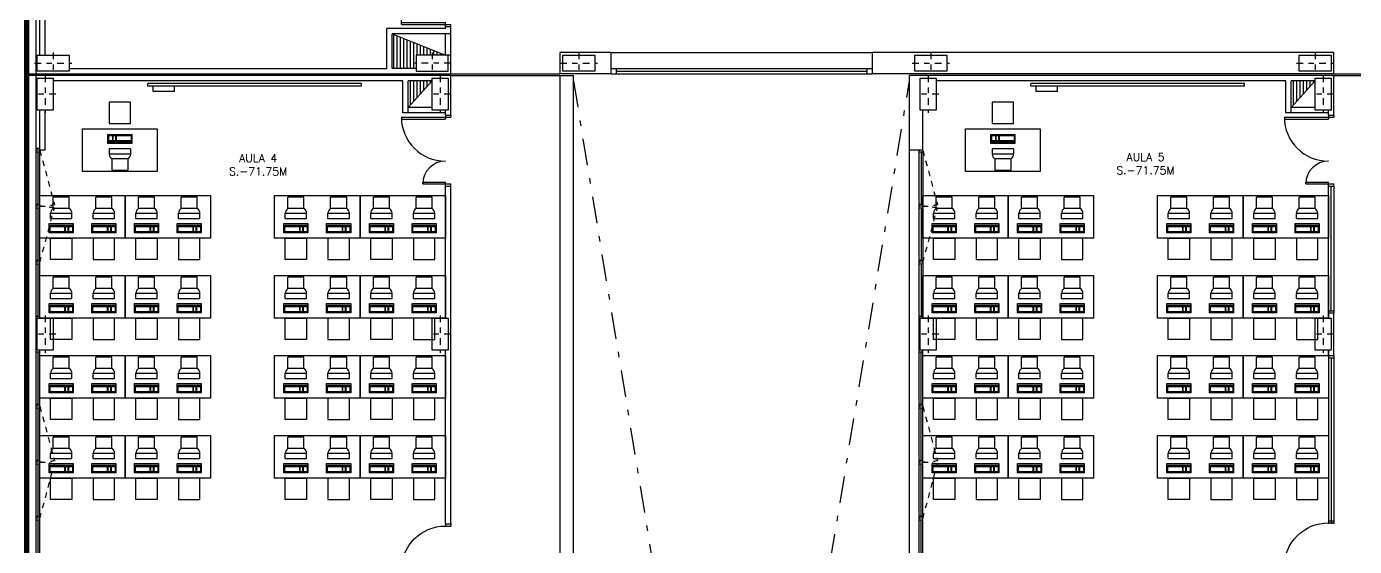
# Model space of a CAD drawing. Header units: millimetres. Extents: x -97 to -13, y 102 to 221.
# Drawn here: x -51.69 to -26.8, y 193.27 to 203.02 of the extents above; entities that cross this region are included whole.
import ezdxf

# ---------------------------------------------------------------- set-up
doc = ezdxf.new("R2010")
doc.units = ezdxf.units.MM
doc.header["$MEASUREMENT"] = 0
doc.linetypes.add('TRAZO_Y_PUNTO', pattern=[1, 0.5, -0.25, 0, -0.25])
doc.linetypes.add('TRAZOS', pattern=[0.75, 0.5, -0.25])
doc.layers.get('0').update_dxf_attribs({"linetype": 'CONTINUOUS'})
for name, color, linetype in [('0-muros-120', 1, 'CONTINUOUS'), ('1-PILARES', 1, 'CONTINUOUS'), ('2-SUPERFICIES', 7, 'CONTINUOUS'), ('6-MOBILIARIO', 7, 'CONTINUOUS')]:
    doc.layers.add(name, color=color, linetype=linetype)
doc.styles.add('RPOMANS', font='romans.shx')

# ---------------------------------------------------------------- blocks, each defined once
blk = doc.blocks.new('P-82-DE')
at = {"color": 24}
for p, q in [((-0.115, 0.825), (-0.115, 0)), ((-0.08, 0.825), (-0.115, 0.825)), ((-0.08, 0.825), (-0.08, -0.1)), ((-0.945, 0), (-0.905, 0)), ((-0.905, 0), (-0.905, -0.1)), ((-0.04, 0), (-0.115, 0)), ((-0.945, -0.1), (-0.905, -0.1)), ((-0.04, -0.1), (-0.08, -0.1))]:
    blk.add_line(p, q, dxfattribs=at)
at = {"color": 54}
for p, q in [((-0.945, 0), (-0.945, -0.1)), ((-0.04, 0), (-0.04, -0.1))]:
    blk.add_line(p, q, dxfattribs=at)
at = {"color": 24}
blk.add_arc((-0.08, 0), 0.825, 90, 180, dxfattribs=at)
blk = doc.blocks.new('A$C58C86BFC')
at = {"color": 7, "linetype": 'Continuous'}
for p, q in [((0.49, 0.68), (0.56, 0.68)), ((0.49, 0.58), (0.49, 0.68)), ((0.56, 0.58), (0.49, 0.58)), ((0.49, 0.555), (0.49, 0.57)), ((0.56, 0.57), (0.49, 0.57)), ((0.56, 0.555), (0.49, 0.555)), ((0.56, 0.68), (0.56, 0.58)), ((0.56, 0.57), (0.56, 0.555)), ((0.57, 0.68), (0.57, 0.58)), ((0.57, 0.68), (0.62, 0.68)), ((0.62, 0.58), (0.57, 0.58)), ((0.57, 0.57), (0.57, 0.555)), ((0.62, 0.57), (0.57, 0.57)), ((0.62, 0.555), (0.57, 0.555)), ((0.62, 0.68), (0.62, 0.58)), ((0.62, 0.57), (0.62, 0.555)), ((0.63, 0.68), (0.63, 0.58)), ((0.63, 0.68), (0.91, 0.68)), ((0.91, 0.58), (0.63, 0.58)), ((0.91, 0.57), (0.63, 0.57)), ((0.63, 0.57), (0.63, 0.555)), ((0.91, 0.555), (0.63, 0.555)), ((0.91, 0.68), (0.91, 0.58)), ((0.91, 0.57), (0.91, 0.555)), ((0.5, 0.43), (0.5, 0.33)), ((0.9, 0.43), (0.5, 0.43)), ((0.9, 0.33), (0.5, 0.33)), ((0.9, 0.43), (0.9, 0.33)), ((0.55, 0.243), (0.55, 0.03)), ((0.55, 0.243), (0.85, 0.243)), ((0.55, 0.03), (0.85, 0.03)), ((0.85, 0.243), (0.85, 0.03))]:
    blk.add_line(p, q, dxfattribs=at)
blk.add_lwpolyline([(0.475, 0.525), (0.475, 0.695), (0.925, 0.695), (0.925, 0.525)], close=True, dxfattribs=at)
for centre, start, end in [((0.6, 0.33), 180, 240), ((0.8, 0.33), 300, 0)]:
    blk.add_arc(centre, 0.1, start, end, dxfattribs=at)
at = {"layer": '6-MOBILIARIO', "linetype": 'Continuous'}
for points in [[(0.5, 0.9), (0.9, 0.9), (0.9, 1.3), (0.5, 1.3)], [(1.4, 0), (0, 0), (0, 0.8), (1.4, 0.8)]]:
    blk.add_lwpolyline(points, close=True, dxfattribs=at)
blk = doc.blocks.new('A$C444B2FE7')
at = {"color": 7, "linetype": 'Continuous'}
for p, q in [((0.55, 1.17), (0.25, 1.17)), ((0.25, 0.957), (0.25, 1.17)), ((0.55, 0.957), (0.55, 1.17)), ((1.35, 1.17), (1.05, 1.17)), ((1.05, 0.957), (1.05, 1.17)), ((1.35, 0.957), (1.35, 1.17)), ((0.2, 0.77), (0.2, 0.87)), ((0.2, 0.87), (0.6, 0.87)), ((0.2, 0.77), (0.6, 0.77)), ((0.55, 0.957), (0.25, 0.957)), ((0.6, 0.77), (0.6, 0.87)), ((1, 0.77), (1, 0.87)), ((1, 0.87), (1.4, 0.87)), ((1, 0.77), (1.4, 0.77)), ((1.35, 0.957), (1.05, 0.957)), ((1.4, 0.77), (1.4, 0.87)), ((0.19, 0.645), (0.47, 0.645)), ((0.19, 0.63), (0.19, 0.645)), ((0.19, 0.63), (0.47, 0.63)), ((0.19, 0.52), (0.19, 0.62)), ((0.19, 0.62), (0.47, 0.62)), ((0.47, 0.52), (0.19, 0.52)), ((0.47, 0.63), (0.47, 0.645)), ((0.47, 0.52), (0.47, 0.62)), ((0.48, 0.63), (0.48, 0.645)), ((0.48, 0.645), (0.53, 0.645)), ((0.48, 0.63), (0.53, 0.63)), ((0.48, 0.52), (0.48, 0.62)), ((0.48, 0.62), (0.53, 0.62)), ((0.53, 0.52), (0.48, 0.52)), ((0.53, 0.63), (0.53, 0.645)), ((0.53, 0.52), (0.53, 0.62)), ((0.54, 0.63), (0.54, 0.645)), ((0.54, 0.645), (0.61, 0.645)), ((0.54, 0.63), (0.61, 0.63)), ((0.54, 0.52), (0.54, 0.62)), ((0.54, 0.62), (0.61, 0.62)), ((0.61, 0.52), (0.54, 0.52)), ((0.61, 0.645), (0.61, 0.63)), ((0.61, 0.62), (0.61, 0.52)), ((0.99, 0.645), (1.27, 0.645)), ((0.99, 0.63), (0.99, 0.645)), ((0.99, 0.63), (1.27, 0.63)), ((0.99, 0.52), (0.99, 0.62)), ((0.99, 0.62), (1.27, 0.62)), ((1.27, 0.52), (0.99, 0.52)), ((1.27, 0.63), (1.27, 0.645)), ((1.27, 0.52), (1.27, 0.62)), ((1.28, 0.63), (1.28, 0.645)), ((1.28, 0.645), (1.33, 0.645)), ((1.28, 0.63), (1.33, 0.63)), ((1.28, 0.52), (1.28, 0.62)), ((1.28, 0.62), (1.33, 0.62)), ((1.33, 0.52), (1.28, 0.52)), ((1.33, 0.63), (1.33, 0.645)), ((1.33, 0.52), (1.33, 0.62)), ((1.34, 0.63), (1.34, 0.645)), ((1.34, 0.645), (1.41, 0.645)), ((1.34, 0.63), (1.41, 0.63)), ((1.34, 0.52), (1.34, 0.62)), ((1.34, 0.62), (1.41, 0.62)), ((1.41, 0.52), (1.34, 0.52)), ((1.41, 0.645), (1.41, 0.63)), ((1.41, 0.62), (1.41, 0.52))]:
    blk.add_line(p, q, dxfattribs=at)
for points in [[(0.625, 0.675), (0.625, 0.505), (0.175, 0.505), (0.175, 0.675)], [(1.425, 0.675), (1.425, 0.505), (0.975, 0.505), (0.975, 0.675)]]:
    blk.add_lwpolyline(points, close=True, dxfattribs=at)
for centre, start, end in [((0.3, 0.87), 120, 180), ((0.5, 0.87), 0, 60), ((1.1, 0.87), 120, 180), ((1.3, 0.87), 0, 60)]:
    blk.add_arc(centre, 0.1, start, end, dxfattribs=at)
at = {"layer": '6-MOBILIARIO', "linetype": 'Continuous'}
for points in [[(0, 1.2), (1.6, 1.2), (1.6, 0.4), (0, 0.4)], [(0.2, 0.4), (0.6, 0.4), (0.6, 0), (0.2, 0)], [(1.4, 0.4), (1, 0.4), (1, 0), (1.4, 0)]]:
    blk.add_lwpolyline(points, close=True, dxfattribs=at)

msp = doc.modelspace()

# ---------------------------------------------------------------- hatches: boundary and pattern name
at = {"linetype": 'Continuous'}
h = msp.add_hatch(dxfattribs=at)
h.set_pattern_fill('ANSI31', color=104, scale=0.5, angle=45, style=0)
h.set_pattern_definition([(90, (-67.43472, 25.02742), (-0.0625, 1e-17), [])])
h.paths.add_polyline_path([(-44.841, 202.231), (-44.391, 202.231), (-44.391, 202.481), (-43.841, 202.481), (-44.841, 202.881)])
h = msp.add_hatch(dxfattribs=at)
h.set_pattern_fill('ANSI31', color=104, scale=0.5, angle=45, style=0)
h.set_pattern_definition([(90, (-67.43472, 25.02742), (-0.0625, 1e-17), [])])
h.paths.add_polyline_path([(-44.091, 202.001), (-44.541, 202.001), (-44.541, 201.501)])
h = msp.add_hatch(dxfattribs=at)
h.set_pattern_fill('ANSI31', color=104, scale=0.5, angle=45, style=0)
h.set_pattern_definition([(90, (-50.88472, 25.02742), (-0.0625, 1e-17), [])])
h.paths.add_polyline_path([(-27.541, 202.001), (-27.991, 202.001), (-27.991, 201.501)])

# ---------------------------------------------------------------- linework, layer by layer
at = {"color": 24, "linetype": 'Continuous'}
for p, q in [((-51.691, 202.131), (-51.691, 213.001)), ((-51.511, 202.131), (-51.511, 213.001)), ((-43.841, 202.481), (-43.841, 202.881)), ((-43.741, 202.481), (-43.741, 202.881)), ((-40.741, 202.531), (-35.841, 202.531)), ((-51.691, 202.131), (-51.511, 202.131)), ((-51.691, 165.001), (-51.691, 202.101)), ((-51.511, 202.101), (-51.691, 202.101)), ((-51.511, 165.001), (-51.511, 202.101)), ((-43.741, 202.131), (-41.691, 202.131)), ((-43.741, 202.101), (-41.691, 202.101)), ((-40.741, 202.231), (-35.841, 202.231)), ((-40.741, 202.131), (-35.841, 202.131)), ((-40.641, 202.231), (-40.641, 202.131)), ((-40.641, 202.181), (-35.941, 202.181)), ((-35.941, 202.231), (-35.941, 202.131)), ((-27.191, 202.131), (-25.141, 202.131)), ((-27.191, 202.101), (-25.141, 202.101)), ((-44.091, 201.501), (-44.541, 201.501)), ((-43.841, 201.401), (-44.541, 201.401)), ((-27.541, 201.501), (-27.991, 201.501)), ((-27.291, 201.401), (-27.991, 201.401)), ((-51.441, 200.736), (-51.511, 200.736)), ((-51.441, 200.701), (-51.511, 200.701)), ((-51.441, 200.666), (-51.511, 200.666)), ((-51.476, 199.686), (-51.476, 200.666)), ((-51.441, 197.551), (-51.441, 200.701)), ((-35.141, 165.001), (-35.141, 200.701)), ((-34.961, 165.001), (-34.961, 200.701)), ((-34.891, 200.666), (-34.961, 200.666)), ((-34.926, 200.666), (-34.926, 199.686)), ((-34.891, 200.701), (-34.891, 197.551)), ((-27.716, 200.106), (-27.291, 200.106)), ((-27.716, 200.106), (-27.291, 200.106)), ((-27.716, 200.106), (-27.291, 200.106)), ((-27.716, 200.106), (-27.291, 200.106)), ((-27.291, 200.031), (-27.291, 200.106)), ((-27.291, 200.031), (-27.291, 200.106)), ((-27.291, 200.031), (-27.291, 200.106)), ((-27.291, 200.031), (-27.291, 200.106)), ((-27.716, 200.071), (-27.191, 200.071)), ((-27.716, 200.071), (-27.191, 200.071)), ((-27.716, 200.071), (-27.191, 200.071)), ((-27.716, 200.071), (-27.191, 200.071)), ((-27.291, 200.031), (-27.191, 200.031)), ((-27.291, 200.031), (-27.191, 200.031)), ((-27.291, 200.031), (-27.191, 200.031)), ((-27.291, 200.031), (-27.191, 200.031)), ((-27.291, 197.651), (-27.291, 200.031)), ((-27.241, 197.691), (-27.241, 200.031)), ((-27.191, 200.031), (-27.191, 200.071)), ((-27.191, 200.031), (-27.191, 200.071)), ((-27.191, 200.031), (-27.191, 200.071)), ((-27.191, 200.031), (-27.191, 200.071)), ((-27.191, 200.031), (-27.191, 197.651)), ((-51.441, 199.686), (-51.511, 199.686)), ((-51.441, 199.651), (-51.511, 199.651)), ((-51.441, 199.616), (-51.511, 199.616)), ((-51.476, 198.636), (-51.476, 199.616)), ((-34.891, 199.686), (-34.961, 199.686)), ((-34.891, 199.651), (-34.961, 199.651)), ((-34.891, 199.616), (-34.961, 199.616)), ((-34.926, 199.616), (-34.926, 198.636)), ((-51.441, 198.636), (-51.511, 198.636)), ((-34.891, 198.636), (-34.961, 198.636)), ((-51.441, 198.601), (-51.511, 198.601)), ((-51.441, 198.566), (-51.511, 198.566)), ((-51.476, 197.586), (-51.476, 198.566)), ((-34.891, 198.601), (-34.961, 198.601)), ((-34.891, 198.566), (-34.961, 198.566)), ((-34.926, 198.566), (-34.926, 197.586)), ((-27.291, 197.691), (-27.191, 197.691)), ((-51.441, 197.586), (-51.511, 197.586)), ((-51.441, 197.551), (-51.511, 197.551)), ((-34.891, 197.586), (-34.961, 197.586)), ((-34.891, 197.551), (-34.961, 197.551)), ((-51.441, 196.916), (-51.511, 196.916)), ((-51.476, 195.936), (-51.476, 196.916)), ((-51.441, 192.751), (-51.441, 196.951)), ((-34.891, 196.916), (-34.961, 196.916)), ((-34.926, 195.936), (-34.926, 196.916)), ((-34.891, 192.751), (-34.891, 196.951)), ((-27.291, 196.851), (-27.291, 193.696)), ((-27.291, 196.811), (-27.191, 196.811)), ((-27.241, 196.811), (-27.241, 193.696)), ((-27.191, 196.851), (-27.191, 193.696)), ((-51.441, 195.936), (-51.511, 195.936)), ((-51.441, 195.901), (-51.511, 195.901)), ((-34.891, 195.936), (-34.961, 195.936)), ((-34.891, 195.901), (-34.961, 195.901)), ((-51.441, 195.866), (-51.511, 195.866)), ((-51.476, 194.886), (-51.476, 195.866)), ((-34.891, 195.866), (-34.961, 195.866)), ((-34.926, 194.886), (-34.926, 195.866)), ((-51.441, 194.886), (-51.511, 194.886)), ((-34.891, 194.886), (-34.961, 194.886)), ((-51.441, 194.851), (-51.511, 194.851)), ((-51.441, 194.816), (-51.511, 194.816)), ((-51.476, 193.836), (-51.476, 194.816)), ((-34.891, 194.851), (-34.961, 194.851)), ((-34.891, 194.816), (-34.961, 194.816)), ((-34.926, 193.836), (-34.926, 194.816)), ((-51.441, 193.836), (-51.511, 193.836)), ((-51.441, 193.801), (-51.511, 193.801)), ((-51.441, 193.766), (-51.511, 193.766)), ((-51.476, 192.786), (-51.476, 193.766)), ((-34.891, 193.836), (-34.961, 193.836)), ((-34.891, 193.801), (-34.961, 193.801)), ((-34.891, 193.766), (-34.961, 193.766)), ((-34.926, 192.786), (-34.926, 193.766))]:
    msp.add_line(p, q, dxfattribs=at)
at = {"color": 54, "linetype": 'Continuous'}
for p, q in [((-51.441, 202.481), (-51.441, 203.401)), ((-51.341, 202.481), (-51.341, 203.401)), ((-43.841, 202.981), (-44.941, 202.981)), ((-44.941, 202.231), (-44.941, 202.981)), ((-43.741, 202.881), (-44.841, 202.881)), ((-44.841, 202.231), (-44.841, 202.881)), ((-43.841, 202.981), (-43.841, 203.021)), ((-43.741, 202.881), (-43.741, 203.021)), ((-43.741, 202.481), (-43.791, 202.481)), ((-43.741, 202.131), (-43.741, 202.481)), ((-41.691, 202.131), (-41.691, 202.531)), ((-40.741, 202.531), (-41.691, 202.531)), ((-40.741, 202.531), (-40.741, 202.131)), ((-27.191, 202.531), (-35.841, 202.531)), ((-35.841, 202.531), (-35.841, 202.131)), ((-27.191, 202.131), (-27.191, 202.531)), ((-51.511, 202.131), (-43.741, 202.131)), ((-43.741, 202.101), (-51.511, 202.101)), ((-50.891, 202.231), (-44.941, 202.231)), ((-44.391, 202.231), (-44.841, 202.231)), ((-43.741, 201.361), (-43.741, 202.101)), ((-40.741, 202.131), (-41.691, 202.131)), ((-41.691, 202.101), (-41.441, 202.101)), ((-41.691, 186.071), (-41.691, 202.101)), ((-41.441, 186.071), (-41.441, 202.101)), ((-27.191, 202.131), (-35.841, 202.131)), ((-27.191, 202.101), (-35.141, 202.101)), ((-35.141, 200.701), (-35.141, 202.101)), ((-27.191, 201.361), (-27.191, 202.101)), ((-44.641, 202.001), (-51.191, 202.001)), ((-44.641, 201.401), (-44.641, 202.001)), ((-44.091, 202.001), (-44.541, 202.001)), ((-44.541, 201.401), (-44.541, 202.001)), ((-28.091, 202.001), (-34.641, 202.001)), ((-28.091, 201.401), (-28.091, 202.001)), ((-27.541, 202.001), (-27.991, 202.001)), ((-27.991, 201.401), (-27.991, 202.001)), ((-51.441, 200.701), (-51.441, 201.451)), ((-51.341, 200.701), (-51.341, 201.451)), ((-44.541, 201.401), (-44.641, 201.401)), ((-43.841, 201.361), (-43.841, 201.451)), ((-34.891, 200.701), (-34.891, 201.451)), ((-27.991, 201.401), (-28.091, 201.401)), ((-27.291, 201.361), (-27.291, 201.451)), ((-51.341, 200.701), (-51.441, 200.701)), ((-34.891, 200.701), (-35.141, 200.701)), ((-43.841, 197.551), (-43.841, 200.031)), ((-43.741, 193.696), (-43.741, 200.031)), ((-27.291, 197.551), (-27.291, 197.651)), ((-27.291, 197.651), (-27.191, 197.651)), ((-27.191, 196.851), (-27.191, 197.651)), ((-43.841, 193.696), (-43.841, 196.951)), ((-27.291, 196.851), (-27.291, 196.951)), ((-27.291, 196.951), (-27.291, 196.851)), ((-27.291, 196.851), (-27.191, 196.851))]:
    msp.add_line(p, q, dxfattribs=at)
at = {"color": 104, "linetype": 'Continuous'}
for p, q in [((-44.841, 202.881), (-43.841, 202.481)), ((-44.541, 201.501), (-44.091, 202.001)), ((-27.991, 201.501), (-27.541, 202.001))]:
    msp.add_line(p, q, dxfattribs=at)
at = {"color": 104, "linetype": 'TRAZO_Y_PUNTO'}
for p, q in [((-41.441, 202.001), (-35.141, 163.701)), ((-41.441, 163.701), (-35.141, 202.001))]:
    msp.add_line(p, q, dxfattribs=at)
at = {"color": 54}
for p, q in [((-43.841, 201.361), (-43.741, 201.361)), ((-43.841, 201.361), (-43.741, 201.361)), ((-27.291, 201.361), (-27.191, 201.361)), ((-27.291, 201.361), (-27.191, 201.361)), ((-43.841, 200.031), (-43.741, 200.031)), ((-43.841, 200.031), (-43.741, 200.031)), ((-43.841, 200.031), (-43.741, 200.031)), ((-43.841, 200.031), (-43.741, 200.031))]:
    msp.add_line(p, q, dxfattribs=at)
at = {"color": 24}
for p, q in [((-43.841, 201.361), (-43.841, 201.286)), ((-43.841, 201.361), (-43.841, 201.286)), ((-43.741, 201.361), (-43.741, 201.321)), ((-43.741, 201.361), (-43.741, 201.321)), ((-27.291, 201.361), (-27.291, 201.286)), ((-27.291, 201.361), (-27.291, 201.286)), ((-27.191, 201.361), (-27.191, 201.321)), ((-27.191, 201.361), (-27.191, 201.321)), ((-44.666, 201.321), (-43.741, 201.321)), ((-44.666, 201.321), (-44.666, 201.286)), ((-44.666, 201.321), (-43.741, 201.321)), ((-44.666, 201.321), (-44.666, 201.286)), ((-44.665, 201.286), (-43.841, 201.286)), ((-44.665, 201.286), (-43.841, 201.286)), ((-28.116, 201.321), (-27.191, 201.321)), ((-28.116, 201.321), (-28.116, 201.286)), ((-28.116, 201.321), (-27.191, 201.321)), ((-28.116, 201.321), (-28.116, 201.286)), ((-28.115, 201.286), (-27.291, 201.286)), ((-28.115, 201.286), (-27.291, 201.286)), ((-44.266, 200.071), (-44.266, 200.106)), ((-44.266, 200.106), (-43.841, 200.106)), ((-44.266, 200.071), (-44.266, 200.106)), ((-44.266, 200.106), (-43.841, 200.106)), ((-44.266, 200.071), (-44.266, 200.106)), ((-44.266, 200.106), (-43.841, 200.106)), ((-44.266, 200.071), (-44.266, 200.106)), ((-44.266, 200.106), (-43.841, 200.106)), ((-43.841, 200.031), (-43.841, 200.106)), ((-43.841, 200.031), (-43.841, 200.106)), ((-43.841, 200.031), (-43.841, 200.106)), ((-43.841, 200.031), (-43.841, 200.106)), ((-27.716, 200.071), (-27.716, 200.106)), ((-27.716, 200.071), (-27.716, 200.106)), ((-27.716, 200.071), (-27.716, 200.106)), ((-27.716, 200.071), (-27.716, 200.106)), ((-44.266, 200.071), (-43.741, 200.071)), ((-44.266, 200.071), (-43.741, 200.071)), ((-44.266, 200.071), (-43.741, 200.071)), ((-44.266, 200.071), (-43.741, 200.071)), ((-43.741, 200.031), (-43.741, 200.071)), ((-43.741, 200.031), (-43.741, 200.071)), ((-43.741, 200.031), (-43.741, 200.071)), ((-43.741, 200.031), (-43.741, 200.071))]:
    msp.add_line(p, q, dxfattribs=at)
at = {"color": 24, "linetype": 'TRAZOS', "ltscale": 0.1}
for p, q in [((-51.441, 200.701), (-51.169, 199.686)), ((-34.891, 200.701), (-34.619, 199.686)), ((-51.441, 198.601), (-51.169, 199.615)), ((-34.891, 198.601), (-34.619, 199.615)), ((-51.441, 195.901), (-51.169, 194.886)), ((-34.891, 195.901), (-34.619, 194.886)), ((-51.441, 193.801), (-51.169, 194.815)), ((-34.891, 193.801), (-34.619, 194.815))]:
    msp.add_line(p, q, dxfattribs=at)
at = {"color": 24}
for centre, radius, start, end in [((-43.841, 201.321), 0.825, 180, 270), ((-43.841, 201.321), 0.825, 180, 270), ((-27.291, 201.321), 0.825, 180, 270), ((-27.291, 201.321), 0.825, 180, 270), ((-43.841, 200.071), 0.425, 90, 180), ((-43.841, 200.071), 0.425, 90, 180), ((-27.291, 200.071), 0.425, 90, 180), ((-27.291, 200.071), 0.425, 90, 180)]:
    msp.add_arc(centre, radius, start, end, dxfattribs=at)
at = {"color": 24, "linetype": 'TRAZOS', "ltscale": 0.1}
for centre, start, end in [((-51.441, 200.701), 270, 285.0223), ((-51.441, 198.601), 74.9777, 90), ((-34.891, 200.701), 270, 285.0223), ((-34.891, 198.601), 74.9777, 90), ((-51.441, 195.901), 270, 285.0223), ((-34.891, 195.901), 270, 285.0223), ((-51.441, 193.801), 74.9777, 90), ((-34.891, 193.801), 74.9777, 90)]:
    msp.add_arc(centre, 1.05, start, end, dxfattribs=at)
at = {"layer": '0-muros-120', "linetype": 'Continuous', "const_width": 0.1}
msp.add_lwpolyline([(-51.691, 163.601), (-51.691, 214.351), (-44.441, 214.351), (-44.441, 216.351), (-28.891, 216.351), (-28.891, 206.801), (-24.891, 206.801), (-24.891, 163.601)], dxfattribs=at)
at = {"layer": '1-PILARES', "linetype": 'TRAZO_Y_PUNTO', "ltscale": 0.25}
for p, q in [((-51.191, 202.531), (-51.191, 202.131)), ((-44.091, 202.531), (-44.091, 202.131)), ((-41.341, 202.531), (-41.341, 202.131)), ((-34.741, 202.531), (-34.741, 202.131)), ((-27.541, 202.531), (-27.541, 202.131)), ((-51.541, 202.331), (-50.841, 202.331)), ((-51.341, 202.101), (-51.341, 201.401)), ((-43.741, 202.331), (-44.441, 202.331)), ((-43.941, 202.101), (-43.941, 201.401)), ((-41.691, 202.331), (-40.991, 202.331)), ((-35.091, 202.331), (-34.391, 202.331)), ((-34.791, 202.101), (-34.791, 201.401)), ((-27.891, 202.331), (-27.191, 202.331)), ((-27.391, 202.101), (-27.391, 201.401)), ((-51.141, 201.751), (-51.541, 201.751)), ((-43.741, 201.751), (-44.141, 201.751)), ((-34.591, 201.751), (-34.991, 201.751)), ((-27.191, 201.751), (-27.591, 201.751)), ((-51.341, 197.601), (-51.341, 196.901)), ((-43.941, 197.601), (-43.941, 196.901)), ((-34.791, 197.601), (-34.791, 196.901)), ((-27.391, 197.601), (-27.391, 196.901)), ((-51.141, 197.251), (-51.541, 197.251)), ((-43.741, 197.251), (-44.141, 197.251)), ((-34.591, 197.251), (-34.991, 197.251)), ((-27.191, 197.251), (-27.591, 197.251))]:
    msp.add_line(p, q, dxfattribs=at)
at = {"layer": '1-PILARES', "linetype": 'Continuous'}
for points in [[(-50.891, 202.181), (-51.491, 202.181), (-51.491, 202.481), (-50.891, 202.481)], [(-44.391, 202.181), (-43.791, 202.181), (-43.791, 202.481), (-44.391, 202.481)], [(-41.041, 202.181), (-41.641, 202.181), (-41.641, 202.481), (-41.041, 202.481)], [(-34.441, 202.181), (-35.041, 202.181), (-35.041, 202.481), (-34.441, 202.481)], [(-27.241, 202.181), (-27.841, 202.181), (-27.841, 202.481), (-27.241, 202.481)], [(-51.491, 201.451), (-51.491, 202.051), (-51.191, 202.051), (-51.191, 201.451)], [(-44.091, 201.451), (-44.091, 202.051), (-43.791, 202.051), (-43.791, 201.451)], [(-34.941, 201.451), (-34.941, 202.051), (-34.641, 202.051), (-34.641, 201.451)], [(-27.541, 201.451), (-27.541, 202.051), (-27.241, 202.051), (-27.241, 201.451)], [(-51.491, 196.951), (-51.491, 197.551), (-51.191, 197.551), (-51.191, 196.951)], [(-44.091, 196.951), (-44.091, 197.551), (-43.791, 197.551), (-43.791, 196.951)], [(-34.941, 196.951), (-34.941, 197.551), (-34.641, 197.551), (-34.641, 196.951)], [(-27.541, 196.951), (-27.541, 197.551), (-27.241, 197.551), (-27.241, 196.951)]]:
    msp.add_lwpolyline(points, close=True, dxfattribs=at)
at = {"layer": '6-MOBILIARIO', "linetype": 'Continuous'}
for p, q in [((-45.416, 201.951), (-49.416, 201.951)), ((-49.416, 201.901), (-49.416, 201.951)), ((-45.416, 201.901), (-49.416, 201.901)), ((-49.316, 201.801), (-49.316, 201.901)), ((-48.916, 201.801), (-48.916, 201.901)), ((-45.416, 201.901), (-45.416, 201.951)), ((-28.866, 201.951), (-32.866, 201.951)), ((-32.866, 201.901), (-32.866, 201.951)), ((-28.866, 201.901), (-32.866, 201.901)), ((-32.766, 201.801), (-32.766, 201.901)), ((-32.366, 201.801), (-32.366, 201.901)), ((-28.866, 201.901), (-28.866, 201.951)), ((-48.916, 201.801), (-49.316, 201.801)), ((-32.366, 201.801), (-32.766, 201.801))]:
    msp.add_line(p, q, dxfattribs=at)

# ---------------------------------------------------------------- block references
at = {"color": 4, "linetype": 'Continuous', "xscale": -1, "rotation": 90}
for p in [(-43.841, 202.981), (-43.841, 192.751)]:
    msp.add_blockref('P-82-DE', p, dxfattribs=at)
at = {"color": 24, "linetype": 'Continuous', "xscale": -1, "rotation": 90}
msp.add_blockref('P-82-DE', (-27.291, 192.811), dxfattribs=at)
at = {"layer": '6-MOBILIARIO', "linetype": 'Continuous'}
for name, p in [('A$C58C86BFC', (-50.641, 200.301)), ('A$C58C86BFC', (-34.091, 200.301)), ('A$C444B2FE7', (-51.441, 198.651)), ('A$C444B2FE7', (-49.841, 198.651)), ('A$C444B2FE7', (-47.041, 198.651)), ('A$C444B2FE7', (-45.441, 198.651)), ('A$C444B2FE7', (-34.891, 198.651)), ('A$C444B2FE7', (-33.291, 198.651)), ('A$C444B2FE7', (-30.491, 198.651)), ('A$C444B2FE7', (-28.891, 198.651)), ('A$C444B2FE7', (-51.441, 197.151)), ('A$C444B2FE7', (-49.841, 197.151)), ('A$C444B2FE7', (-47.041, 197.151)), ('A$C444B2FE7', (-45.441, 197.151)), ('A$C444B2FE7', (-34.891, 197.151)), ('A$C444B2FE7', (-33.291, 197.151)), ('A$C444B2FE7', (-30.491, 197.151)), ('A$C444B2FE7', (-28.891, 197.151)), ('A$C444B2FE7', (-51.441, 195.651)), ('A$C444B2FE7', (-49.841, 195.651)), ('A$C444B2FE7', (-47.041, 195.651)), ('A$C444B2FE7', (-45.441, 195.651)), ('A$C444B2FE7', (-34.891, 195.651)), ('A$C444B2FE7', (-33.291, 195.651)), ('A$C444B2FE7', (-30.491, 195.651)), ('A$C444B2FE7', (-28.891, 195.651)), ('A$C444B2FE7', (-51.441, 194.151)), ('A$C444B2FE7', (-49.841, 194.151)), ('A$C444B2FE7', (-47.041, 194.151)), ('A$C444B2FE7', (-45.441, 194.151)), ('A$C444B2FE7', (-34.891, 194.151)), ('A$C444B2FE7', (-33.291, 194.151)), ('A$C444B2FE7', (-30.491, 194.151)), ('A$C444B2FE7', (-28.891, 194.151))]:
    msp.add_blockref(name, p, dxfattribs=at)

# ---------------------------------------------------------------- texts
at = {"layer": '2-SUPERFICIES', "linetype": 'Continuous', "char_height": 0.15, "attachment_point": 5, "style": 'RPOMANS'}
for s, insert in [('AULA 4\\PS.-71.75M', (-47.35, 200.43)), ('AULA 5\\PS.-71.75M', (-30.718, 200.449))]:
    msp.add_mtext(s, dxfattribs=dict(at, insert=insert))

doc.saveas('drawing.dxf')
